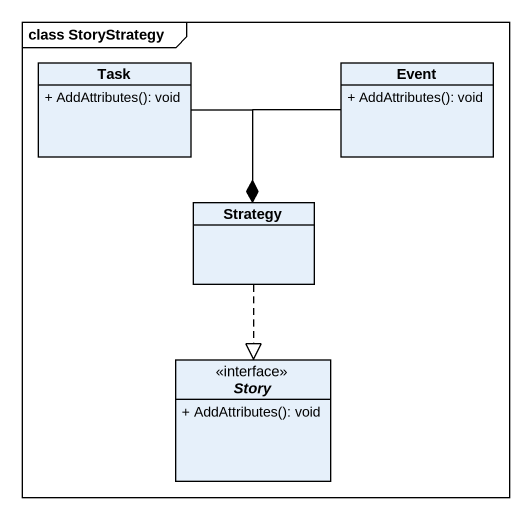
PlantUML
@startuml
mainframe class StoryStrategy
hide circle
hide empty members
skinparam classAttributeIconSize 0
class Task {
  + AddAttributes(): void
}
class Event {
  + AddAttributes(): void
}
class Strategy
interface Story {
  + AddAttributes(): void
}
Task --* Strategy
Event --* Strategy
Strategy ..|> Story
@enduml
